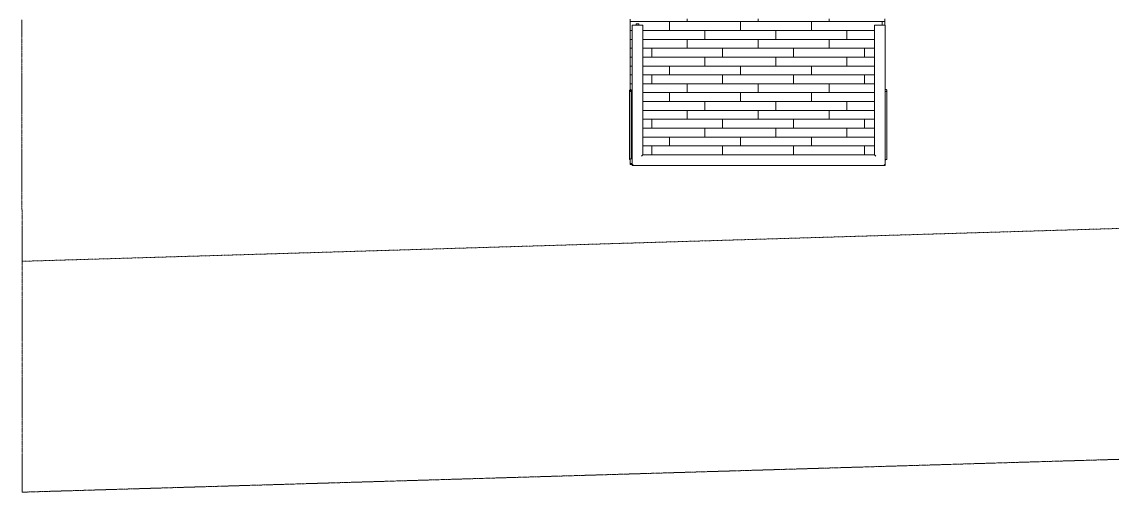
# Model space of a CAD drawing. Header units: inches. Extents: x -1559 to 1959, y 9767 to 12269.
# Drawn here: x -118 to 373.7, y 9767.3 to 9979.3 of the extents above; entities that cross this region are included whole.
import ezdxf

# ---------------------------------------------------------------- set-up
doc = ezdxf.new("R2010")
doc.units = ezdxf.units.IN
doc.header["$MEASUREMENT"] = 0
doc.linetypes.add('Dash 1_16_', pattern=[0.125, 0.0625, -0.0625])
doc.linetypes.add('Double Dash 3_8_', pattern=[1, 0.375, -0.125, 0.125, -0.125, 0.125, -0.125])
for name, color, linetype, lineweight in [('0-1', 7, 'Continuous', 5), ('0-2', 7, 'Continuous', 9), ('0-3', 250, 'Double Dash 3_8_', 15), ('A-FLOR-1', 7, 'Continuous', 9), ('A-FLOR-HRAL-1', 7, 'Continuous', 9), ('A-FLOR-PATT-1', 252, 'Continuous', 9), ('C-PROP-LINE-1', 250, 'Double Dash 3_8_', 15), ('C-PROP-LINE-2', 250, 'Dash 1_16_', 15), ('S-BEAM-1', 7, 'Continuous', 9)]:
    doc.layers.add(name, color=color, linetype=linetype, lineweight=lineweight)

# ---------------------------------------------------------------- blocks, each defined once
blk = doc.blocks.new('Railing - Baluster_01-2700443-KEY PLAN - 3RD FLOOR')
at = {"layer": 'A-FLOR-HRAL-1'}
for p, q in [((-0.59, 1.18), (0.59, 1.18)), ((-0.59, 0.59), (-0.59, 1.18)), ((0.59, 1.18), (0.59, 0.59))]:
    blk.add_line(p, q, dxfattribs=at)
blk = doc.blocks.new('Railing - Railing-3281605-KEY PLAN - 3RD FLOOR')
at = {"layer": 'A-FLOR-HRAL-1'}
for p, q in [((-3711.97, 9977.83), (-3711.97, 9914.58)), ((-3711.97, 9977.83), (-3711.5, 9977.83)), ((-3711.5, 9977.83), (-3707.72, 9977.83)), ((-3707.72, 9977.83), (-3707.25, 9977.83)), ((-3707.25, 9919.3), (-3707.25, 9977.83)), ((-3602.65, 9977.83), (-3602.65, 9919.3)), ((-3602.65, 9977.83), (-3602.18, 9977.83)), ((-3602.18, 9977.83), (-3598.4, 9977.83)), ((-3598.4, 9977.83), (-3597.92, 9977.83)), ((-3597.92, 9948.32), (-3597.92, 9977.83)), ((-3597.92, 9914.58), (-3597.92, 9943.99)), ((-3602.65, 9919.3), (-3707.25, 9919.3)), ((-3711.97, 9914.58), (-3597.92, 9914.58))]:
    blk.add_line(p, q, dxfattribs=at)
for points, knots in [([(-3707.72, 9918.83), (-3707.68, 9918.87), (-3707.62, 9918.93), (-3707.54, 9919.01), (-3707.49, 9919.06), (-3707.46, 9919.09), (-3707.42, 9919.13), (-3707.39, 9919.16), (-3707.37, 9919.18), (-3707.34, 9919.21), (-3707.31, 9919.24), (-3707.28, 9919.27), (-3707.26, 9919.29), (-3707.25, 9919.3), (-3707.25, 9919.3)], [0, 0, 0, 0, 0.166667, 0.25, 0.333333, 0.375, 0.416667, 0.5, 0.541667, 0.583333, 0.666667, 0.75, 0.833333, 1, 1, 1, 1]), ([(-3602.18, 9918.83), (-3602.22, 9918.87), (-3602.28, 9918.93), (-3602.36, 9919.01), (-3602.4, 9919.06), (-3602.44, 9919.09), (-3602.47, 9919.13), (-3602.5, 9919.16), (-3602.53, 9919.18), (-3602.56, 9919.21), (-3602.59, 9919.24), (-3602.61, 9919.27), (-3602.64, 9919.29), (-3602.65, 9919.3), (-3602.65, 9919.3)], [0, 0, 0, 0, 0.166667, 0.25, 0.333333, 0.375, 0.416667, 0.5, 0.541667, 0.583333, 0.666667, 0.75, 0.833333, 1, 1, 1, 1]), ([(-3711.97, 9914.58), (-3711.97, 9914.58), (-3711.96, 9914.59), (-3711.94, 9914.61), (-3711.91, 9914.64), (-3711.88, 9914.67), (-3711.86, 9914.69), (-3711.83, 9914.72), (-3711.79, 9914.76), (-3711.75, 9914.8), (-3711.71, 9914.84), (-3711.67, 9914.88), (-3711.6, 9914.95), (-3711.54, 9915.01), (-3711.5, 9915.05)], [0, 0, 0, 0, 0.166667, 0.25, 0.333333, 0.416667, 0.458333, 0.5, 0.583333, 0.666667, 0.708333, 0.75, 0.833333, 1, 1, 1, 1]), ([(-3597.92, 9914.58), (-3597.92, 9914.58), (-3597.93, 9914.59), (-3597.96, 9914.61), (-3597.99, 9914.64), (-3598.01, 9914.67), (-3598.04, 9914.69), (-3598.07, 9914.72), (-3598.11, 9914.76), (-3598.15, 9914.8), (-3598.19, 9914.84), (-3598.22, 9914.88), (-3598.29, 9914.95), (-3598.35, 9915.01), (-3598.4, 9915.05)], [0, 0, 0, 0, 0.166667, 0.25, 0.333333, 0.416667, 0.458333, 0.5, 0.583333, 0.666667, 0.708333, 0.75, 0.833333, 1, 1, 1, 1])]:
    blk.add_open_spline(points, degree=3, knots=knots, dxfattribs=at)
blk.add_blockref('Railing - Baluster_01-2700443-KEY PLAN - 3RD FLOOR', (-3709.61, 9977.24))
blk = doc.blocks.new('Walls 48 - Walls 1-3281550-KEY PLAN - 3RD FLOOR')
at = {"layer": 'S-BEAM-1'}
for p, q in [((-3713.12, 9948.32), (-3713.12, 9917.43)), ((-3712.37, 9917.43), (-3712.37, 9948.32))]:
    blk.add_line(p, q, dxfattribs=at)
at = {"layer": 'S-BEAM-1', "flags": 128}
for points in [[(-3712.37, 9948.32), (-3712.38, 9948.43), (-3712.42, 9948.52), (-3712.47, 9948.61), (-3712.54, 9948.68), (-3712.62, 9948.73), (-3712.7, 9948.76), (-3712.79, 9948.76), (-3712.88, 9948.73), (-3712.96, 9948.68), (-3713.03, 9948.61), (-3713.08, 9948.52), (-3713.11, 9948.43), (-3713.12, 9948.32)], [(-3713.12, 9948.32), (-3713.11, 9948.21), (-3713.08, 9948.12), (-3713.03, 9948.03), (-3712.96, 9947.96), (-3712.88, 9947.91), (-3712.79, 9947.88), (-3712.7, 9947.88), (-3712.62, 9947.91), (-3712.54, 9947.96), (-3712.47, 9948.03), (-3712.42, 9948.12), (-3712.38, 9948.21), (-3712.37, 9948.32)]]:
    blk.add_lwpolyline(points, dxfattribs=at)
at = {"layer": 'S-BEAM-1'}
blk.add_ellipse((-3712.75, 9917.43), major_axis=(0.375, 0), ratio=0.850805, start_param=3.141593, end_param=4.18879, dxfattribs=at)
blk = doc.blocks.new('Walls 49 - Walls 1-3281559-KEY PLAN - 3RD FLOOR')
at = {"layer": 'S-BEAM-1'}
for p, q in [((-3597.92, 9948.32), (-3597.92, 9942.98)), ((-3597.17, 9917.43), (-3597.17, 9948.32))]:
    blk.add_line(p, q, dxfattribs=at)
at = {"layer": 'S-BEAM-1', "flags": 128}
for points in [[(-3597.17, 9948.32), (-3597.18, 9948.43), (-3597.22, 9948.52), (-3597.27, 9948.61), (-3597.34, 9948.68), (-3597.42, 9948.73), (-3597.5, 9948.76), (-3597.59, 9948.76), (-3597.68, 9948.73), (-3597.76, 9948.68), (-3597.83, 9948.61), (-3597.88, 9948.52), (-3597.91, 9948.43), (-3597.92, 9948.32)], [(-3597.92, 9948.32), (-3597.91, 9948.21), (-3597.88, 9948.12), (-3597.83, 9948.03), (-3597.76, 9947.96), (-3597.68, 9947.91), (-3597.59, 9947.88), (-3597.5, 9947.88), (-3597.42, 9947.91), (-3597.34, 9947.96), (-3597.27, 9948.03), (-3597.22, 9948.12), (-3597.18, 9948.21), (-3597.17, 9948.32)]]:
    blk.add_lwpolyline(points, dxfattribs=at)
at = {"layer": 'S-BEAM-1'}
blk.add_ellipse((-3597.55, 9917.43), major_axis=(0.375, 0), ratio=0.850805, start_param=3.141593, end_param=6.283185, dxfattribs=at)
blk = doc.blocks.new('Family - ___-1878357-KEY PLAN - 3RD FLOOR')
at = {"layer": 'C-PROP-LINE-1'}
for p, q in [((-3987.23, 9980.19), (-3987.01, 9767.34)), ((-3831.82, 9771.98), (-2096.45, 9823.93)), ((-3987.01, 9767.34), (-3860.72, 9771.12)), ((-3860.72, 9771.12), (-3831.82, 9771.98))]:
    blk.add_line(p, q, dxfattribs=at)
blk = doc.blocks.new('Family - ___-2855424-KEY PLAN - 3RD FLOOR')
at = {"layer": 'C-PROP-LINE-2'}
blk.add_line((-3987.11, 9871.38), (-1910.75, 9933.54), dxfattribs=at)
blk = doc.blocks.new('CTR - 1st Phase - Shell_rvt-1-KEY PLAN - 3RD FLOOR')
at = {"layer": 'A-FLOR-PATT-1'}
h = blk.add_hatch(dxfattribs=at)
h.set_pattern_fill('FP_18', color=256, style=0, pattern_type=2)
h.set_pattern_definition([(0, (-3081.924, 10875.377), (0, 4), []), (90, (-3081.924, 10875.377), (-8, 8), [4, -28]), (90, (-3065.924, 10879.377), (-8, 8), [4, -28])])
h.paths.add_polyline_path([(-3711.97, 9914.94), (-3711.83, 9977.83), (-3710.2, 9977.83), (-3710.08, 9978.42), (-3709.02, 9978.42), (-3709.02, 9977.83), (-3707.25, 9977.83), (-3707.25, 9919.3), (-3602.65, 9919.3), (-3602.51, 9977.83), (-3598.11, 9977.83), (-3598.27, 9980.69), (-3712.94, 9980.6), (-3712.79, 9947.88), (-3712.47, 9948.03), (-3712.37, 9948.32), (-3712.54, 9917.7), (-3712.85, 9917.63), (-3712.94, 9917.49), (-3712.94, 9914.94)], flags=0)
at = {"layer": 'A-FLOR-1'}
for p, q in [((-3712.94, 9980.48), (-3712.94, 9947.94)), ((-3598.11, 9977.83), (-3598.11, 9980.69)), ((-3712.94, 9917.67), (-3712.94, 9914.94)), ((-3712.94, 9914.94), (-3711.96, 9914.94))]:
    blk.add_line(p, q, dxfattribs=at)
at = {"layer": '0-2'}
for name in ['Railing - Railing-3281605-KEY PLAN - 3RD FLOOR', 'Walls 48 - Walls 1-3281550-KEY PLAN - 3RD FLOOR', 'Walls 49 - Walls 1-3281559-KEY PLAN - 3RD FLOOR']:
    blk.add_blockref(name, (0, 0), dxfattribs=at)
at = {"layer": '0-3'}
for name in ['Family - ___-1878357-KEY PLAN - 3RD FLOOR', 'Family - ___-2855424-KEY PLAN - 3RD FLOOR']:
    blk.add_blockref(name, (0, 0), dxfattribs=at)

msp = doc.modelspace()

# ---------------------------------------------------------------- block references
at = {"layer": '0-1'}
msp.add_blockref('CTR - 1st Phase - Shell_rvt-1-KEY PLAN - 3RD FLOOR', (3869.27, 0), dxfattribs=at)

doc.saveas('drawing.dxf')
